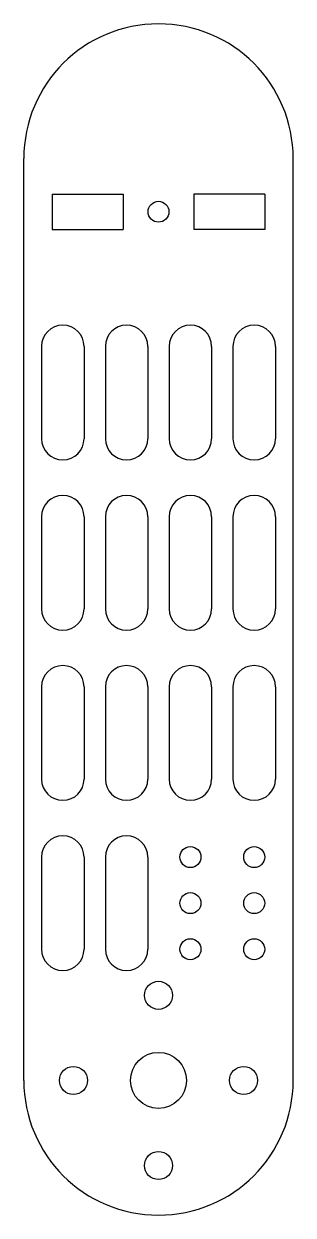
# Model space of a CAD drawing. Header units: millimetres. Extents: x -19 to 19, y -19 to 149.
import ezdxf

# ---------------------------------------------------------------- set-up
doc = ezdxf.new("R2010")
doc.units = ezdxf.units.MM

msp = doc.modelspace()

# ---------------------------------------------------------------- linework, layer by layer
at = {"color": 7, "linetype": 'Continuous', "lineweight": 25}
for p, q in [((-19, 0), (-19, 130)), ((19, 0), (19, 130)), ((-15, 125), (-5, 125)), ((-15, 125), (-15, 120)), ((-5, 125), (-5, 120)), ((15, 125), (5, 125)), ((5, 125), (5, 120)), ((15, 125), (15, 120)), ((-15, 120), (-5, 120)), ((15, 120), (5, 120)), ((-16.5, 103.5), (-16.5, 90.5)), ((-10.5, 103.5), (-10.5, 90.5)), ((-7.5, 103.5), (-7.5, 90.5)), ((-1.5, 103.5), (-1.5, 90.5)), ((1.5, 103.5), (1.5, 90.5)), ((7.5, 103.5), (7.5, 90.5)), ((10.5, 103.5), (10.5, 90.5)), ((16.5, 103.5), (16.5, 90.5)), ((-16.5, 79.5), (-16.5, 66.5)), ((-10.5, 79.5), (-10.5, 66.5)), ((-7.5, 79.5), (-7.5, 66.5)), ((-1.5, 79.5), (-1.5, 66.5)), ((1.5, 79.5), (1.5, 66.5)), ((7.5, 79.5), (7.5, 66.5)), ((10.5, 79.5), (10.5, 66.5)), ((16.5, 79.5), (16.5, 66.5)), ((-16.5, 55.5), (-16.5, 42.5)), ((-10.5, 55.5), (-10.5, 42.5)), ((-7.5, 55.5), (-7.5, 42.5)), ((-1.5, 55.5), (-1.5, 42.5)), ((1.5, 55.5), (1.5, 42.5)), ((7.5, 55.5), (7.5, 42.5)), ((10.5, 55.5), (10.5, 42.5)), ((16.5, 55.5), (16.5, 42.5)), ((-16.5, 31.5), (-16.5, 18.5)), ((-10.5, 31.5), (-10.5, 18.5)), ((-7.5, 31.5), (-7.5, 18.5)), ((-1.5, 31.5), (-1.5, 18.5))]:
    msp.add_line(p, q, dxfattribs=at)
for centre, radius in [((0, 122.5), 1.47), ((4.5, 31.5), 1.48), ((13.5, 31.5), 1.48), ((4.5, 25), 1.48), ((13.5, 25), 1.48), ((4.5, 18.5), 1.48), ((13.5, 18.5), 1.48), ((0, 12), 1.98), ((0, 0), 3.95), ((-12, 0), 1.98), ((12, 0), 1.98), ((0, -12), 1.98)]:
    msp.add_circle(centre, radius, dxfattribs=at)
for centre, radius, start, end in [((0, 130), 19, 0, 180), ((-13.5, 103.5), 3, 360, 180), ((-4.5, 103.5), 3, 0, 180), ((4.5, 103.5), 3, 0, 180), ((13.5, 103.5), 3, 0, 180), ((-13.5, 90.5), 3, 180, 360), ((-4.5, 90.5), 3, 180, 0), ((4.5, 90.5), 3, 180, 0), ((13.5, 90.5), 3, 180, 0), ((-13.5, 79.5), 3, 360, 180), ((-4.5, 79.5), 3, 0, 180), ((4.5, 79.5), 3, 0, 180), ((13.5, 79.5), 3, 360, 180), ((-13.5, 66.5), 3, 180, 0), ((-4.5, 66.5), 3, 180, 0), ((4.5, 66.5), 3, 180, 0), ((13.5, 66.5), 3, 180, 0), ((-13.5, 55.5), 3, 0, 180), ((-4.5, 55.5), 3, 0, 180), ((4.5, 55.5), 3, 0, 180), ((13.5, 55.5), 3, 0, 180), ((-13.5, 42.5), 3, 180, 0), ((-4.5, 42.5), 3, 180, 0), ((4.5, 42.5), 3, 180, 0), ((13.5, 42.5), 3, 180, 0), ((-13.5, 31.5), 3, 0, 180), ((-4.5, 31.5), 3, 0, 180), ((-13.5, 18.5), 3, 180, 0), ((-4.5, 18.5), 3, 180, 0), ((0, 0), 19, 180, 0)]:
    msp.add_arc(centre, radius, start, end, dxfattribs=at)

doc.saveas('drawing.dxf')
